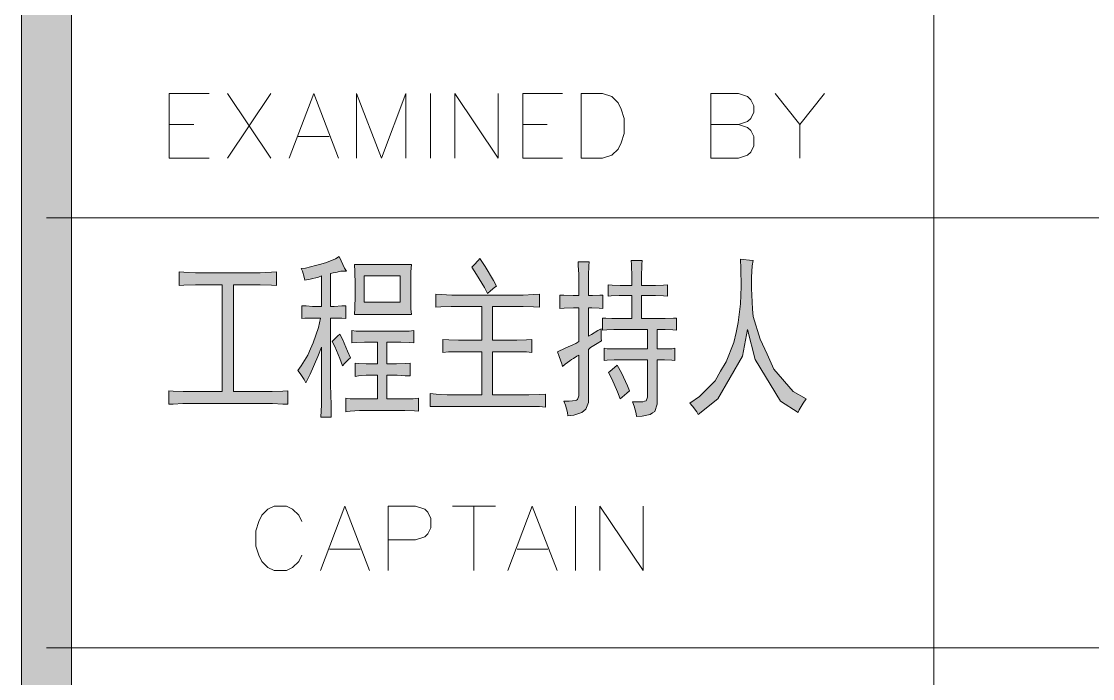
# Model space of a CAD drawing. Header units: millimetres. Extents: x 803 to 707111, y 130 to 2706464.
# Drawn here: x 699856 to 701998, y 2652688 to 2654003 of the extents above; entities that cross this region are included whole.
import ezdxf

# ---------------------------------------------------------------- set-up
doc = ezdxf.new("R2010")
doc.units = ezdxf.units.MM

msp = doc.modelspace()

# ---------------------------------------------------------------- hatches: boundary and pattern name
h = msp.add_hatch(color=0)
h.dxf.hatch_style = 2
h.paths.add_polyline_path([(699956.1, 2636390), (699856.1, 2636390), (699856.1, 2705263.6), (699956.1, 2705263.6)])
h = msp.add_hatch(color=0)
h.dxf.hatch_style = 2
h.paths.add_polyline_path([(700415.5, 2653508.4), (700424.1, 2653509.6), (700443.8, 2653514.4), (700454.6, 2653517.4), (700465.7, 2653520.4), (700484.2, 2653528.1), (700491.5, 2653532.8), (700495.4, 2653523.8), (700502.2, 2653509.2), (700506.1, 2653503.2), (700502.2, 2653503.6), (700494.9, 2653503.2), (700491.1, 2653502.3), (700487.2, 2653501.5), (700479.1, 2653499.8), (700474.3, 2653498.9), (700474.3, 2653432.8), (700481.6, 2653432.8), (700496.7, 2653433.7), (700504.8, 2653434.1), (700504.8, 2653408.3), (700496.7, 2653409.2), (700481.6, 2653409.6), (700474.3, 2653409.6), (700474.3, 2653291.1), (700474.3, 2653276.1), (700475.2, 2653236.2), (700475.6, 2653211.3), (700455, 2653211.3), (700455.9, 2653236.2), (700456.3, 2653275.2), (700456.3, 2653289.4), (700456.3, 2653351.6), (700449, 2653332.8), (700433.5, 2653297.1), (700425, 2653279.9), (700421.1, 2653286.8), (700413.4, 2653298.8), (700408.6, 2653304.4), (700415.5, 2653313.9), (700428.4, 2653335.3), (700434, 2653347.8), (700439.6, 2653359.8), (700449.9, 2653390.7), (700454.2, 2653409.6), (700441.7, 2653409.6), (700422.8, 2653409.2), (700416.8, 2653408.3), (700416.8, 2653434.1), (700425.4, 2653433.7), (700437.8, 2653432.8), (700442.1, 2653432.8), (700456.3, 2653432.8), (700456.3, 2653493.8), (700449.9, 2653491.6), (700433.1, 2653487.3), (700422.8, 2653485.6), (700421.1, 2653491.6), (700417.7, 2653503.2)])
h = msp.add_hatch(color=0)
h.dxf.hatch_style = 2
h.paths.add_polyline_path([(700787.8, 2653458.6), (700781.7, 2653470.6), (700765.9, 2653496.8), (700756.4, 2653511.4), (700761.1, 2653516.1), (700769.3, 2653524.7), (700772.3, 2653528.5), (700783, 2653512.7), (700799.8, 2653484.7), (700805.8, 2653473.2), (700802.8, 2653471.4), (700793.8, 2653463.7)])
h = msp.add_hatch(color=0)
h.dxf.hatch_style = 2
h.paths.add_polyline_path([(701192.2, 2653239.6), (701211.9, 2653252.5), (701242.9, 2653284.2), (701254, 2653303.1), (701265.2, 2653322), (701280.6, 2653360.7), (701284.9, 2653380.8), (701289.2, 2653400.6), (701293.9, 2653437.9), (701294.4, 2653455.1), (701294.8, 2653472.3), (701294.4, 2653508.4), (701293.5, 2653527.2), (701299.1, 2653526.8), (701311.6, 2653525.5), (701318.9, 2653524.7), (701317.1, 2653513.9), (701315.8, 2653491.6), (701315.8, 2653480), (701315.8, 2653468.4), (701316.7, 2653442.2), (701317.6, 2653427.2), (701318.9, 2653412.6), (701333, 2653367.5), (701346.8, 2653337.5), (701360.1, 2653307.4), (701399.1, 2653262.3), (701425.3, 2653247.7), (701418.9, 2653239.6), (701411.2, 2653225.8), (701409, 2653220.7), (701373.4, 2653243.5), (701322.7, 2653326.7), (701307.7, 2653386.9), (701297.4, 2653333.6), (701248.4, 2653248.2), (701209.4, 2653216.4), (701206.4, 2653222), (701197.8, 2653233.6)])
h = msp.add_hatch(color=0)
h.paths.add_polyline_path([(700635.8, 2653516.5), (700634.9, 2653501.9), (700634.5, 2653474.9), (700634.5, 2653462.4), (700634.5, 2653450.8), (700634.9, 2653428.1), (700635.8, 2653416.5), (700522, 2653416.5), (700522.4, 2653429.4), (700523.3, 2653453.8), (700523.3, 2653465.4), (700523.3, 2653476.6), (700522.4, 2653502.3), (700522, 2653516.5)])
h.paths.add_polyline_path([(700613.4, 2653441), (700613.4, 2653493.8), (700541.3, 2653493.8), (700541.3, 2653441)])
h = msp.add_hatch(color=0)
h.dxf.hatch_style = 2
h.paths.add_polyline_path([(700970.2, 2653488.2), (700970.2, 2653497.6), (700969.4, 2653514.4), (700968.9, 2653522.1), (700991.3, 2653522.1), (700990.4, 2653513.9), (700989.5, 2653495.5), (700989.5, 2653485.6), (700989.5, 2653454.3), (700998.1, 2653454.3), (701012.7, 2653455.1), (701018.7, 2653455.5), (701018.7, 2653428.9), (701011, 2653429.4), (700996.4, 2653430.2), (700989.5, 2653430.2), (700989.5, 2653373.5), (700996, 2653376.5), (701008.4, 2653384.3), (701014.9, 2653388.1), (701014.9, 2653380.8), (701015.3, 2653368.4), (701015.7, 2653363.7), (701007.1, 2653358.9), (700993.8, 2653350.4), (700989.5, 2653346.5), (700989.5, 2653250.3), (700989.5, 2653240.9), (700984.8, 2653227.6), (700980.5, 2653224.1), (700976.2, 2653220.3), (700960.3, 2653215.1), (700948.8, 2653213.8), (700947.9, 2653220.7), (700943.6, 2653235.3), (700940.6, 2653243.5), (700951.3, 2653243.5), (700964.2, 2653244.7), (700965.9, 2653245.6), (700968.1, 2653246.5), (700970.2, 2653253.8), (700970.2, 2653259.8), (700970.2, 2653335.3), (700966.4, 2653333.6), (700959.5, 2653328.9), (700956.1, 2653326.7), (700952.2, 2653324.2), (700943.2, 2653317.3), (700937.6, 2653312.6), (700936.3, 2653317.7), (700931.2, 2653332.8), (700927.7, 2653342.2), (700943.2, 2653349.1), (700964.6, 2653358.9), (700970.2, 2653362.4), (700970.2, 2653430.2), (700959.9, 2653430.2), (700941, 2653429.4), (700932.4, 2653428.9), (700932.4, 2653455.5), (700940.2, 2653455.1), (700959.1, 2653454.3), (700970.2, 2653454.3)])
h = msp.add_hatch(color=0)
h.dxf.hatch_style = 2
h.paths.add_polyline_path([(701076.7, 2653408.3), (701076.7, 2653454.3), (701061.2, 2653454.3), (701051.4, 2653454.3), (701035.1, 2653453.8), (701029, 2653453), (701029, 2653476.2), (701036.8, 2653475.3), (701053.1, 2653474.9), (701061.2, 2653474.9), (701076.7, 2653474.9), (701076.7, 2653491.6), (701075.8, 2653516.5), (701075.4, 2653524.7), (701096.9, 2653524.7), (701096.5, 2653516.5), (701095.6, 2653491.6), (701095.6, 2653474.9), (701116.2, 2653474.9), (701123.9, 2653474.9), (701139.8, 2653475.3), (701147.5, 2653476.2), (701147.5, 2653453), (701139.8, 2653453.8), (701123.9, 2653454.3), (701116.2, 2653454.3), (701095.6, 2653454.3), (701095.6, 2653408.3), (701133.4, 2653408.3), (701143.2, 2653408.3), (701159.6, 2653409.2), (701165.6, 2653409.6), (701165.6, 2653385.6), (701158.7, 2653386), (701143.2, 2653386.9), (701135.1, 2653386.9), (701127.4, 2653386.9), (701127.4, 2653347.8), (701134.2, 2653347.8), (701142.8, 2653347.8), (701157, 2653348.2), (701162.6, 2653349.1), (701162.6, 2653324.6), (701156.1, 2653325.5), (701142, 2653325.9), (701134.2, 2653325.9), (701127.4, 2653325.9), (701127.4, 2653249), (701127.4, 2653237.4), (701122.2, 2653222.8), (701117.5, 2653219.8), (701112.8, 2653216.8), (701096.9, 2653213.4), (701085.7, 2653212.5), (701085.3, 2653218.6), (701081, 2653233.6), (701077.6, 2653242.2), (701086.6, 2653241.7), (701098.6, 2653241.7), (701102, 2653243), (701105, 2653243.9), (701108, 2653251.6), (701108, 2653258.5), (701108, 2653325.9), (701047.9, 2653325.9), (701041.1, 2653325.9), (701027.3, 2653325.5), (701020.9, 2653324.6), (701020.9, 2653349.1), (701026.9, 2653348.2), (701040.6, 2653347.8), (701047.9, 2653347.8), (701108, 2653347.8), (701108, 2653386.9), (701044.9, 2653386.9), (701040.2, 2653386.9), (701026.5, 2653386), (701017.9, 2653385.6), (701017.9, 2653409.6), (701024.3, 2653409.2), (701036.3, 2653408.3), (701041.9, 2653408.3)])
h = msp.add_hatch(color=0)
h.dxf.hatch_style = 2
h.paths.add_polyline_path([(700321.5, 2653500.2), (700333.5, 2653500.2), (700355.8, 2653501.1), (700366.1, 2653501.9), (700366.1, 2653474.9), (700355.8, 2653475.3), (700333.5, 2653476.2), (700321.5, 2653476.2), (700279.8, 2653476.2), (700279.8, 2653262.3), (700346, 2653262.3), (700357.5, 2653262.3), (700378.6, 2653263.2), (700388.5, 2653264.1), (700388.5, 2653237), (700378.6, 2653237.4), (700358, 2653238.3), (700346.8, 2653238.3), (700189.7, 2653238.3), (700178.5, 2653238.3), (700159.2, 2653237.4), (700151, 2653237), (700151, 2653264.1), (700159.6, 2653263.2), (700179.4, 2653262.3), (700190.5, 2653262.3), (700257.5, 2653262.3), (700257.5, 2653476.2), (700217.2, 2653476.2), (700203.8, 2653476.2), (700181.1, 2653475.3), (700171.6, 2653474.9), (700171.6, 2653501.9), (700181.1, 2653501.1), (700203.8, 2653500.2), (700217.2, 2653500.2)])
h = msp.add_hatch(color=0)
h.dxf.hatch_style = 2
h.paths.add_polyline_path([(700851.3, 2653455.5), (700859.5, 2653455.5), (700880.1, 2653456.4), (700892.1, 2653457.3), (700892.1, 2653431.5), (700880.1, 2653431.9), (700859.5, 2653432.8), (700851.3, 2653432.8), (700797.6, 2653432.8), (700797.6, 2653365.4), (700838.4, 2653365.4), (700846.6, 2653365.4), (700865.9, 2653365.8), (700876.6, 2653366.7), (700876.6, 2653340.9), (700865.9, 2653341.8), (700846.6, 2653342.2), (700838.4, 2653342.2), (700797.6, 2653342.2), (700797.6, 2653255.9), (700861.6, 2653255.9), (700870.6, 2653255.9), (700892.1, 2653256.3), (700904.1, 2653257.2), (700904.1, 2653231.4), (700892.1, 2653232.3), (700870.6, 2653232.7), (700861.6, 2653232.7), (700673.1, 2653232.7), (700673.1, 2653258.5), (700685.1, 2653257.2), (700707, 2653255.9), (700716.9, 2653255.9), (700776.6, 2653255.9), (700776.6, 2653342.2), (700737.1, 2653342.2), (700728.9, 2653342.2), (700709.6, 2653341.8), (700698.4, 2653340.9), (700698.4, 2653366.7), (700710.5, 2653365.8), (700729.8, 2653365.4), (700737.1, 2653365.4), (700776.6, 2653365.4), (700776.6, 2653432.8), (700725.9, 2653432.8), (700715.2, 2653432.8), (700694.6, 2653431.9), (700684.3, 2653431.5), (700684.3, 2653457.3), (700695.4, 2653456.4), (700716.9, 2653455.5), (700726.8, 2653455.5)])
h = msp.add_hatch(color=0)
h.dxf.hatch_style = 2
h.paths.add_polyline_path([(700492.8, 2653377.4), (700497.9, 2653367.1), (700508.2, 2653343.5), (700513.8, 2653330.2), (700510.8, 2653327.2), (700502.7, 2653319.4), (700497.9, 2653313.9), (700492.8, 2653328.9), (700482.5, 2653352.9), (700477.3, 2653362.4), (700480.8, 2653365.8), (700488.1, 2653373.1)])
h = msp.add_hatch(color=0)
h.dxf.hatch_style = 2
h.paths.add_polyline_path([(700606.1, 2653383), (700614.3, 2653383), (700631.5, 2653383.4), (700640.5, 2653384.3), (700640.5, 2653359.8), (700631.5, 2653360.7), (700614.3, 2653361.1), (700606.1, 2653361.1), (700586.8, 2653361.1), (700586.8, 2653317.7), (700598, 2653317.7), (700605.7, 2653317.7), (700623.3, 2653318.6), (700633.6, 2653319.4), (700633.6, 2653293.7), (700623.3, 2653294.1), (700607.4, 2653295), (700601, 2653295), (700586.8, 2653295), (700586.8, 2653247.7), (700611.3, 2653247.7), (700620.3, 2653247.7), (700639.6, 2653248.2), (700649.9, 2653249), (700649.9, 2653223.3), (700641.8, 2653224.1), (700622.5, 2653224.6), (700611.3, 2653224.6), (700543.5, 2653224.6), (700532.3, 2653224.6), (700513, 2653223.3), (700504.8, 2653222), (700504.8, 2653249), (700513, 2653248.2), (700532.3, 2653247.7), (700543.5, 2653247.7), (700567.9, 2653247.7), (700567.9, 2653295), (700553.3, 2653295), (700545.6, 2653295), (700530.1, 2653293.7), (700523.3, 2653292.4), (700523.3, 2653319.4), (700530.1, 2653318.6), (700545.6, 2653317.7), (700553.3, 2653317.7), (700567.9, 2653317.7), (700567.9, 2653361.1), (700551.6, 2653361.1), (700542.2, 2653361.1), (700525, 2653360.7), (700516.8, 2653359.8), (700516.8, 2653384.3), (700525, 2653383.4), (700542.2, 2653383), (700551.6, 2653383)])
h = msp.add_hatch(color=0)
h.dxf.hatch_style = 2
h.paths.add_polyline_path([(701047.1, 2653315.2), (701055.7, 2653299.7), (701067.7, 2653273.9), (701071.5, 2653264.1), (701066.4, 2653259.3), (701057.4, 2653251.2), (701053.1, 2653247.7), (701047.9, 2653261.9), (701036.3, 2653288.1), (701029.9, 2653300.6), (701033.3, 2653303.1), (701041.9, 2653310.4)])

# ---------------------------------------------------------------- linework, layer by layer
at = {"color": 0, "lineweight": 0}
for points in [[(699956.1, 2636390), (699856.1, 2636390), (699856.1, 2705263.6), (699956.1, 2705263.6)], [(700974.9, 2653729), (700974.9, 2653858.3), (701017.9, 2653858.3), (701036.3, 2653852.3), (701048.8, 2653839.8), (701054.8, 2653827.4), (701061.2, 2653808.9), (701061.2, 2653778.4), (701054.8, 2653760), (701048.8, 2653747.5), (701036.3, 2653735.5), (701017.9, 2653729)], [(700415.5, 2653508.4), (700424.1, 2653509.6), (700443.8, 2653514.4), (700454.6, 2653517.4), (700465.7, 2653520.4), (700484.2, 2653528.1), (700491.5, 2653532.8), (700495.4, 2653523.8), (700502.2, 2653509.2), (700506.1, 2653503.2), (700502.2, 2653503.6), (700494.9, 2653503.2), (700491.1, 2653502.3), (700487.2, 2653501.5), (700479.1, 2653499.8), (700474.3, 2653498.9), (700474.3, 2653432.8), (700481.6, 2653432.8), (700496.7, 2653433.7), (700504.8, 2653434.1), (700504.8, 2653408.3), (700496.7, 2653409.2), (700481.6, 2653409.6), (700474.3, 2653409.6), (700474.3, 2653291.1), (700474.3, 2653276.1), (700475.2, 2653236.2), (700475.6, 2653211.3), (700455, 2653211.3), (700455.9, 2653236.2), (700456.3, 2653275.2), (700456.3, 2653289.4), (700456.3, 2653351.6), (700449, 2653332.8), (700433.5, 2653297.1), (700425, 2653279.9), (700421.1, 2653286.8), (700413.4, 2653298.8), (700408.6, 2653304.4), (700415.5, 2653313.9), (700428.4, 2653335.3), (700434, 2653347.8), (700439.6, 2653359.8), (700449.9, 2653390.7), (700454.2, 2653409.6), (700441.7, 2653409.6), (700422.8, 2653409.2), (700416.8, 2653408.3), (700416.8, 2653434.1), (700425.4, 2653433.7), (700437.8, 2653432.8), (700442.1, 2653432.8), (700456.3, 2653432.8), (700456.3, 2653493.8), (700449.9, 2653491.6), (700433.1, 2653487.3), (700422.8, 2653485.6), (700421.1, 2653491.6), (700417.7, 2653503.2)], [(700787.8, 2653458.6), (700781.7, 2653470.6), (700765.9, 2653496.8), (700756.4, 2653511.4), (700761.1, 2653516.1), (700769.3, 2653524.7), (700772.3, 2653528.5), (700783, 2653512.7), (700799.8, 2653484.7), (700805.8, 2653473.2), (700802.8, 2653471.4), (700793.8, 2653463.7)], [(701192.2, 2653239.6), (701211.9, 2653252.5), (701242.9, 2653284.2), (701254, 2653303.1), (701265.2, 2653322), (701280.6, 2653360.7), (701284.9, 2653380.8), (701289.2, 2653400.6), (701293.9, 2653437.9), (701294.4, 2653455.1), (701294.8, 2653472.3), (701294.4, 2653508.4), (701293.5, 2653527.2), (701299.1, 2653526.8), (701311.6, 2653525.5), (701318.9, 2653524.7), (701317.1, 2653513.9), (701315.8, 2653491.6), (701315.8, 2653480), (701315.8, 2653468.4), (701316.7, 2653442.2), (701317.6, 2653427.2), (701318.9, 2653412.6), (701333, 2653367.5), (701346.8, 2653337.5), (701360.1, 2653307.4), (701399.1, 2653262.3), (701425.3, 2653247.7), (701418.9, 2653239.6), (701411.2, 2653225.8), (701409, 2653220.7), (701373.4, 2653243.5), (701322.7, 2653326.7), (701307.7, 2653386.9), (701297.4, 2653333.6), (701248.4, 2653248.2), (701209.4, 2653216.4), (701206.4, 2653222), (701197.8, 2653233.6)], [(700635.8, 2653516.5), (700634.9, 2653501.9), (700634.5, 2653474.9), (700634.5, 2653462.4), (700634.5, 2653450.8), (700634.9, 2653428.1), (700635.8, 2653416.5), (700522, 2653416.5), (700522.4, 2653429.4), (700523.3, 2653453.8), (700523.3, 2653465.4), (700523.3, 2653476.6), (700522.4, 2653502.3), (700522, 2653516.5)], [(700970.2, 2653488.2), (700970.2, 2653497.6), (700969.4, 2653514.4), (700968.9, 2653522.1), (700991.3, 2653522.1), (700990.4, 2653513.9), (700989.5, 2653495.5), (700989.5, 2653485.6), (700989.5, 2653454.3), (700998.1, 2653454.3), (701012.7, 2653455.1), (701018.7, 2653455.5), (701018.7, 2653428.9), (701011, 2653429.4), (700996.4, 2653430.2), (700989.5, 2653430.2), (700989.5, 2653373.5), (700996, 2653376.5), (701008.4, 2653384.3), (701014.9, 2653388.1), (701014.9, 2653380.8), (701015.3, 2653368.4), (701015.7, 2653363.7), (701007.1, 2653358.9), (700993.8, 2653350.4), (700989.5, 2653346.5), (700989.5, 2653250.3), (700989.5, 2653240.9), (700984.8, 2653227.6), (700980.5, 2653224.1), (700976.2, 2653220.3), (700960.3, 2653215.1), (700948.8, 2653213.8), (700947.9, 2653220.7), (700943.6, 2653235.3), (700940.6, 2653243.5), (700951.3, 2653243.5), (700964.2, 2653244.7), (700965.9, 2653245.6), (700968.1, 2653246.5), (700970.2, 2653253.8), (700970.2, 2653259.8), (700970.2, 2653335.3), (700966.4, 2653333.6), (700959.5, 2653328.9), (700956.1, 2653326.7), (700952.2, 2653324.2), (700943.2, 2653317.3), (700937.6, 2653312.6), (700936.3, 2653317.7), (700931.2, 2653332.8), (700927.7, 2653342.2), (700943.2, 2653349.1), (700964.6, 2653358.9), (700970.2, 2653362.4), (700970.2, 2653430.2), (700959.9, 2653430.2), (700941, 2653429.4), (700932.4, 2653428.9), (700932.4, 2653455.5), (700940.2, 2653455.1), (700959.1, 2653454.3), (700970.2, 2653454.3)], [(701076.7, 2653408.3), (701076.7, 2653454.3), (701061.2, 2653454.3), (701051.4, 2653454.3), (701035.1, 2653453.8), (701029, 2653453), (701029, 2653476.2), (701036.8, 2653475.3), (701053.1, 2653474.9), (701061.2, 2653474.9), (701076.7, 2653474.9), (701076.7, 2653491.6), (701075.8, 2653516.5), (701075.4, 2653524.7), (701096.9, 2653524.7), (701096.5, 2653516.5), (701095.6, 2653491.6), (701095.6, 2653474.9), (701116.2, 2653474.9), (701123.9, 2653474.9), (701139.8, 2653475.3), (701147.5, 2653476.2), (701147.5, 2653453), (701139.8, 2653453.8), (701123.9, 2653454.3), (701116.2, 2653454.3), (701095.6, 2653454.3), (701095.6, 2653408.3), (701133.4, 2653408.3), (701143.2, 2653408.3), (701159.6, 2653409.2), (701165.6, 2653409.6), (701165.6, 2653385.6), (701158.7, 2653386), (701143.2, 2653386.9), (701135.1, 2653386.9), (701127.4, 2653386.9), (701127.4, 2653347.8), (701134.2, 2653347.8), (701142.8, 2653347.8), (701157, 2653348.2), (701162.6, 2653349.1), (701162.6, 2653324.6), (701156.1, 2653325.5), (701142, 2653325.9), (701134.2, 2653325.9), (701127.4, 2653325.9), (701127.4, 2653249), (701127.4, 2653237.4), (701122.2, 2653222.8), (701117.5, 2653219.8), (701112.8, 2653216.8), (701096.9, 2653213.4), (701085.7, 2653212.5), (701085.3, 2653218.6), (701081, 2653233.6), (701077.6, 2653242.2), (701086.6, 2653241.7), (701098.6, 2653241.7), (701102, 2653243), (701105, 2653243.9), (701108, 2653251.6), (701108, 2653258.5), (701108, 2653325.9), (701047.9, 2653325.9), (701041.1, 2653325.9), (701027.3, 2653325.5), (701020.9, 2653324.6), (701020.9, 2653349.1), (701026.9, 2653348.2), (701040.6, 2653347.8), (701047.9, 2653347.8), (701108, 2653347.8), (701108, 2653386.9), (701044.9, 2653386.9), (701040.2, 2653386.9), (701026.5, 2653386), (701017.9, 2653385.6), (701017.9, 2653409.6), (701024.3, 2653409.2), (701036.3, 2653408.3), (701041.9, 2653408.3)], [(700321.5, 2653500.2), (700333.5, 2653500.2), (700355.8, 2653501.1), (700366.1, 2653501.9), (700366.1, 2653474.9), (700355.8, 2653475.3), (700333.5, 2653476.2), (700321.5, 2653476.2), (700279.8, 2653476.2), (700279.8, 2653262.3), (700346, 2653262.3), (700357.5, 2653262.3), (700378.6, 2653263.2), (700388.5, 2653264.1), (700388.5, 2653237), (700378.6, 2653237.4), (700358, 2653238.3), (700346.8, 2653238.3), (700189.7, 2653238.3), (700178.5, 2653238.3), (700159.2, 2653237.4), (700151, 2653237), (700151, 2653264.1), (700159.6, 2653263.2), (700179.4, 2653262.3), (700190.5, 2653262.3), (700257.5, 2653262.3), (700257.5, 2653476.2), (700217.2, 2653476.2), (700203.8, 2653476.2), (700181.1, 2653475.3), (700171.6, 2653474.9), (700171.6, 2653501.9), (700181.1, 2653501.1), (700203.8, 2653500.2), (700217.2, 2653500.2)], [(700613.4, 2653441), (700613.4, 2653493.8), (700541.3, 2653493.8), (700541.3, 2653441)], [(700851.3, 2653455.5), (700859.5, 2653455.5), (700880.1, 2653456.4), (700892.1, 2653457.3), (700892.1, 2653431.5), (700880.1, 2653431.9), (700859.5, 2653432.8), (700851.3, 2653432.8), (700797.6, 2653432.8), (700797.6, 2653365.4), (700838.4, 2653365.4), (700846.6, 2653365.4), (700865.9, 2653365.8), (700876.6, 2653366.7), (700876.6, 2653340.9), (700865.9, 2653341.8), (700846.6, 2653342.2), (700838.4, 2653342.2), (700797.6, 2653342.2), (700797.6, 2653255.9), (700861.6, 2653255.9), (700870.6, 2653255.9), (700892.1, 2653256.3), (700904.1, 2653257.2), (700904.1, 2653231.4), (700892.1, 2653232.3), (700870.6, 2653232.7), (700861.6, 2653232.7), (700673.1, 2653232.7), (700673.1, 2653258.5), (700685.1, 2653257.2), (700707, 2653255.9), (700716.9, 2653255.9), (700776.6, 2653255.9), (700776.6, 2653342.2), (700737.1, 2653342.2), (700728.9, 2653342.2), (700709.6, 2653341.8), (700698.4, 2653340.9), (700698.4, 2653366.7), (700710.5, 2653365.8), (700729.8, 2653365.4), (700737.1, 2653365.4), (700776.6, 2653365.4), (700776.6, 2653432.8), (700725.9, 2653432.8), (700715.2, 2653432.8), (700694.6, 2653431.9), (700684.3, 2653431.5), (700684.3, 2653457.3), (700695.4, 2653456.4), (700716.9, 2653455.5), (700726.8, 2653455.5)], [(700492.8, 2653377.4), (700497.9, 2653367.1), (700508.2, 2653343.5), (700513.8, 2653330.2), (700510.8, 2653327.2), (700502.7, 2653319.4), (700497.9, 2653313.9), (700492.8, 2653328.9), (700482.5, 2653352.9), (700477.3, 2653362.4), (700480.8, 2653365.8), (700488.1, 2653373.1)], [(700606.1, 2653383), (700614.3, 2653383), (700631.5, 2653383.4), (700640.5, 2653384.3), (700640.5, 2653359.8), (700631.5, 2653360.7), (700614.3, 2653361.1), (700606.1, 2653361.1), (700586.8, 2653361.1), (700586.8, 2653317.7), (700598, 2653317.7), (700605.7, 2653317.7), (700623.3, 2653318.6), (700633.6, 2653319.4), (700633.6, 2653293.7), (700623.3, 2653294.1), (700607.4, 2653295), (700601, 2653295), (700586.8, 2653295), (700586.8, 2653247.7), (700611.3, 2653247.7), (700620.3, 2653247.7), (700639.6, 2653248.2), (700649.9, 2653249), (700649.9, 2653223.3), (700641.8, 2653224.1), (700622.5, 2653224.6), (700611.3, 2653224.6), (700543.5, 2653224.6), (700532.3, 2653224.6), (700513, 2653223.3), (700504.8, 2653222), (700504.8, 2653249), (700513, 2653248.2), (700532.3, 2653247.7), (700543.5, 2653247.7), (700567.9, 2653247.7), (700567.9, 2653295), (700553.3, 2653295), (700545.6, 2653295), (700530.1, 2653293.7), (700523.3, 2653292.4), (700523.3, 2653319.4), (700530.1, 2653318.6), (700545.6, 2653317.7), (700553.3, 2653317.7), (700567.9, 2653317.7), (700567.9, 2653361.1), (700551.6, 2653361.1), (700542.2, 2653361.1), (700525, 2653360.7), (700516.8, 2653359.8), (700516.8, 2653384.3), (700525, 2653383.4), (700542.2, 2653383), (700551.6, 2653383)], [(701047.1, 2653315.2), (701055.7, 2653299.7), (701067.7, 2653273.9), (701071.5, 2653264.1), (701066.4, 2653259.3), (701057.4, 2653251.2), (701053.1, 2653247.7), (701047.9, 2653261.9), (701036.3, 2653288.1), (701029.9, 2653300.6), (701033.3, 2653303.1), (701041.9, 2653310.4)]]:
    msp.add_lwpolyline(points, close=True, dxfattribs=at)
for points in [[(701680.4, 2648436.9), (701680.4, 2655319.8)], [(700151.5, 2653729), (700151.5, 2653858.3), (700231.3, 2653858.3)], [(700268.2, 2653729), (700354.5, 2653858.3)], [(700268.2, 2653858.3), (700354.5, 2653729)], [(700391.5, 2653729), (700440.4, 2653858.3), (700489.8, 2653729)], [(700526.3, 2653729), (700526.3, 2653858.3), (700575.7, 2653729), (700624.6, 2653858.3), (700624.6, 2653729)], [(700674, 2653729), (700674, 2653858.3)], [(700722.9, 2653729), (700722.9, 2653858.3), (700809.2, 2653729), (700809.2, 2653858.3)], [(700858.2, 2653729), (700858.2, 2653858.3), (700938, 2653858.3)], [(701234.3, 2653729), (701234.3, 2653858.3), (701289.7, 2653858.3), (701307.7, 2653852.3), (701314.1, 2653845.8), (701320.1, 2653833.8), (701320.1, 2653821.3), (701314.1, 2653808.9), (701307.7, 2653802.9), (701289.7, 2653796.9)], [(701363.1, 2653858.3), (701412.4, 2653796.9), (701461.4, 2653858.3)], [(700151.5, 2653796.9), (700200.8, 2653796.9)], [(700858.2, 2653796.9), (700907.5, 2653796.9)], [(701234.3, 2653796.9), (701289.7, 2653796.9), (701307.7, 2653790.9), (701314.1, 2653784.4), (701320.1, 2653772.4), (701320.1, 2653753.9), (701314.1, 2653741.5), (701307.7, 2653735.5), (701289.7, 2653729), (701234.3, 2653729)], [(701412.4, 2653796.9), (701412.4, 2653729)], [(700409.5, 2653772.4), (700471.3, 2653772.4)], [(700151.5, 2653729), (700231.3, 2653729)], [(700858.2, 2653729), (700938, 2653729)], [(699906.3, 2653610.1), (701680.4, 2653610.1)], [(701680.4, 2653610.1), (705910.7, 2653610.1)], [(700416.8, 2653002.6), (700410.8, 2653015), (700398.3, 2653027.1), (700385.9, 2653033.5), (700361.4, 2653033.5), (700349, 2653027.1), (700336.9, 2653015), (700330.9, 2653002.6), (700324.5, 2652984.1), (700324.5, 2652953.6), (700330.9, 2652935.2), (700336.9, 2652922.7), (700349, 2652910.3), (700361.4, 2652904.3), (700385.9, 2652904.3), (700398.3, 2652910.3), (700410.8, 2652922.7), (700416.8, 2652935.2)], [(700453.7, 2652904.3), (700502.7, 2653033.5), (700552, 2652904.3)], [(700589, 2652904.3), (700589, 2653033.5), (700643.9, 2653033.5), (700662.4, 2653027.1), (700668.8, 2653021.1), (700674.8, 2653008.6), (700674.8, 2652990.1), (700668.8, 2652978.1), (700662.4, 2652972.1), (700643.9, 2652965.7), (700589, 2652965.7)], [(700717.8, 2653033.5), (700804.1, 2653033.5)], [(700760.7, 2653033.5), (700760.7, 2652904.3)], [(700828.5, 2652904.3), (700877.5, 2653033.5), (700926.9, 2652904.3)], [(700963.8, 2652904.3), (700963.8, 2653033.5)], [(701012.7, 2652904.3), (701012.7, 2653033.5), (701099, 2652904.3), (701099, 2653033.5)], [(700472.2, 2652947.2), (700533.6, 2652947.2)], [(700847, 2652947.2), (700908.4, 2652947.2)], [(699906.3, 2652749.7), (701680.4, 2652749.7)], [(701680.4, 2652749.7), (705910.7, 2652749.7)]]:
    msp.add_lwpolyline(points, dxfattribs=at)

doc.saveas('drawing.dxf')
